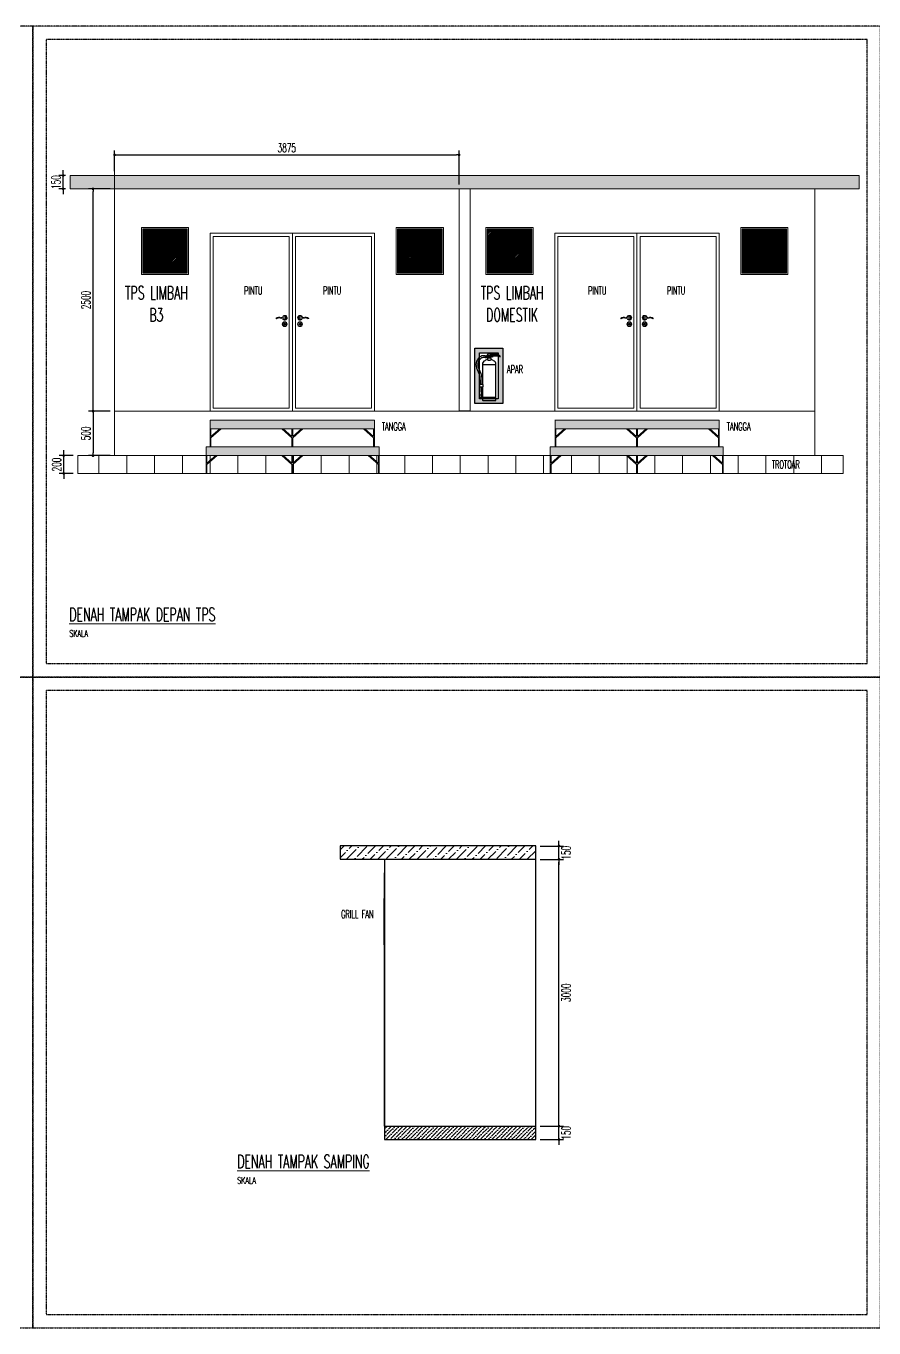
# Model space of a CAD drawing. Header units: millimetres. Extents: x 43312 to 271118, y 7927 to 51490.
# Drawn here: x 251973 to 261508, y 15735 to 30373 of the extents above; entities that cross this region are included whole.
import ezdxf

# ---------------------------------------------------------------- set-up
doc = ezdxf.new("R2010")
doc.units = ezdxf.units.MM
doc.header["$MEASUREMENT"] = 0
doc.linetypes.add('DASHDOT', pattern=[1, 0.5, -0.25, 0, -0.25])
for name, color, linetype, lineweight in [('C NOTASI', 3, 'Continuous', 5), ('inst ME', 7, 'Continuous', 13), ('J', 1, 'Continuous', 13)]:
    doc.layers.add(name, color=color, linetype=linetype, lineweight=lineweight)
doc.styles.add('300', font='rs.shx', dxfattribs={"width": 0.6, "height": 100})
doc.dimstyles.new('300', dxfattribs={"dimtxt": 50, "dimasz": 30, "dimexe": 50, "dimexo": 50, "dimgap": 30, "dimtad": 2, "dimdec": 0, "dimzin": 0, "dimtxsty": '300', "dimblk": 'DOT', "dimcen": 0.2, "dimclrd": 1, "dimclre": 1, "dimclrt": 3, "dimadec": 0, "dimazin": 0, "dimtfac": 1, "dimtdec": 0, "dimtix": 1, "dimtmove": 0, "dimatfit": 3, "dimfxl": 1, "dimtolj": 1, "dimtzin": 0, "dimarcsym": 0})
pattern_1 = [(45, (251246.553, -53232.176), (-12.0529565, 12.0529565), []), (45, (251254.589, -53232.176), (-12.0529565, 12.0529565), [])]
pattern_2 = [(45, (251230.553, -53232.176), (-12.0529565, 12.0529565), []), (45, (251238.589, -53232.176), (-12.0529565, 12.0529565), [])]

# ---------------------------------------------------------------- blocks, each defined once
blk = doc.blocks.new('Handle-01')
for centre, radius, start, end in [((-67, -55), 64.6, 70.65, 128.4783), ((-31, 66), 62.1, 256.7903, 291.8405), ((0, 0), 30, 198.0295, 169.9627), ((0, 0), 24, 204.5428, 168.2661), ((0, 0), 12, 259.2556, 132.4302), ((-105, -7), 3.6, 119.1006, 286.7307), ((-70, -64), 62.5, 75.7735, 122.6095), ((-12, 119), 130, 250.5926, 267.9682), ((63, 665), 680, 263.3155, 264.7224)]:
    blk.add_arc(centre, radius, start, end)
blk = doc.blocks.new('_Dot')
at = {"color": 0, "lineweight": -2}
blk.add_line((-0.5, 0), (-1, 0), dxfattribs=at)
at = {"color": 0, "const_width": 0.5}
blk.add_lwpolyline([(-0.25, 0, 1), (0.25, 0, 1)], format="xyb", close=True, dxfattribs=at)
blk = doc.blocks.new('*D138')
at = {"color": 1, "lineweight": -2, "transparency": 16777216}
for p, q in [((257755, 21004), (258016, 21004)), ((257966, 18034), (257966, 20974)), ((257755, 18004), (258016, 18004))]:
    blk.add_line(p, q, dxfattribs=at)
at = {"layer": 'Defpoints', "color": 0, "transparency": 16777216}
for p in [(257705, 21004), (257966, 21004), (257705, 18004)]:
    blk.add_point(p, dxfattribs=at)
at = {"color": 1, "lineweight": -2, "transparency": 16777216, "xscale": 30, "yscale": 30, "zscale": 30}
for p, rotation in [((257966, 21004), 90), ((257966, 18004), 270)]:
    blk.add_blockref('_Dot', p, dxfattribs=dict(at, rotation=rotation))
at = {"color": 3, "transparency": 16777216, "insert": (258046, 19504), "char_height": 100, "attachment_point": 5, "rotation": 90, "style": '300'}
blk.add_mtext('\\A1;3000', dxfattribs=at)
blk = doc.blocks.new('*D139')
at = {"color": 1, "lineweight": -2, "transparency": 16777216}
for p, q in [((257755, 21154), (258016, 21154)), ((257966, 21184), (257966, 21214)), ((257966, 21004), (257966, 21154)), ((257755, 21004), (258016, 21004)), ((257966, 20974), (257966, 20944))]:
    blk.add_line(p, q, dxfattribs=at)
at = {"layer": 'Defpoints', "color": 0, "transparency": 16777216}
for p in [(257705, 21154), (257966, 21154), (257705, 21004)]:
    blk.add_point(p, dxfattribs=at)
at = {"color": 1, "lineweight": -2, "transparency": 16777216, "xscale": 30, "yscale": 30, "zscale": 30}
for p, rotation in [((257966, 21154), 270), ((257966, 21004), 90)]:
    blk.add_blockref('_Dot', p, dxfattribs=dict(at, rotation=rotation))
at = {"color": 3, "transparency": 16777216, "insert": (258046, 21079), "char_height": 100, "attachment_point": 5, "rotation": 90, "style": '300'}
blk.add_mtext('\\A1;150', dxfattribs=at)
blk = doc.blocks.new('*D140')
at = {"color": 1, "lineweight": -2, "transparency": 16777216}
for p, q in [((257966, 18034), (257966, 18064)), ((257755, 18004), (258016, 18004)), ((257966, 17854), (257966, 18004)), ((257755, 17854), (258016, 17854)), ((257966, 17824), (257966, 17794))]:
    blk.add_line(p, q, dxfattribs=at)
at = {"layer": 'Defpoints', "color": 0, "transparency": 16777216}
for p in [(257705, 18004), (257966, 18004), (257705, 17854)]:
    blk.add_point(p, dxfattribs=at)
at = {"color": 1, "lineweight": -2, "transparency": 16777216, "xscale": 30, "yscale": 30, "zscale": 30}
for p, rotation in [((257966, 18004), 270), ((257966, 17854), 90)]:
    blk.add_blockref('_Dot', p, dxfattribs=dict(at, rotation=rotation))
at = {"color": 3, "transparency": 16777216, "insert": (258046, 17929), "char_height": 100, "attachment_point": 5, "rotation": 90, "style": '300'}
blk.add_mtext('\\A1;150', dxfattribs=at)
blk = doc.blocks.new('*D115')
at = {"color": 1, "lineweight": -2, "transparency": 16777216}
for p, q in [((252968, 28743), (252968, 28974)), ((252998, 28924), (256813, 28924)), ((256843, 28593), (256843, 28974))]:
    blk.add_line(p, q, dxfattribs=at)
at = {"layer": 'Defpoints', "color": 0, "transparency": 16777216}
for p in [(256843, 28924), (252968, 28693), (256843, 28543)]:
    blk.add_point(p, dxfattribs=at)
at = {"color": 1, "lineweight": -2, "transparency": 16777216, "xscale": 30, "yscale": 30, "zscale": 30, "rotation": 180}
blk.add_blockref('_Dot', (252968, 28924), dxfattribs=at)
at = {"color": 1, "lineweight": -2, "transparency": 16777216, "xscale": 30, "yscale": 30, "zscale": 30}
blk.add_blockref('_Dot', (256843, 28924), dxfattribs=at)
at = {"color": 3, "transparency": 16777216, "insert": (254905, 29004), "char_height": 100, "attachment_point": 5, "style": '300'}
blk.add_mtext('\\A1;3875', dxfattribs=at)
blk = doc.blocks.new('*D154')
at = {"color": 1, "lineweight": -2, "transparency": 16777216}
for p, q in [((252918, 28543), (252676, 28543)), ((252726, 26073), (252726, 28513)), ((252918, 26043), (252676, 26043))]:
    blk.add_line(p, q, dxfattribs=at)
at = {"layer": 'Defpoints', "color": 0, "transparency": 16777216}
for p in [(252726, 28543), (252968, 28543), (252968, 26043)]:
    blk.add_point(p, dxfattribs=at)
at = {"color": 1, "lineweight": -2, "transparency": 16777216, "xscale": 30, "yscale": 30, "zscale": 30}
for p, rotation in [((252726, 28543), 90), ((252726, 26043), 270)]:
    blk.add_blockref('_Dot', p, dxfattribs=dict(at, rotation=rotation))
at = {"color": 3, "transparency": 16777216, "insert": (252646, 27293), "char_height": 100, "attachment_point": 5, "rotation": 90, "style": '300'}
blk.add_mtext('\\A1;2500', dxfattribs=at)
blk = doc.blocks.new('*D155')
at = {"color": 1, "lineweight": -2, "transparency": 16777216}
for p, q in [((252918, 26043), (252676, 26043)), ((252726, 26013), (252726, 25573)), ((252918, 25543), (252676, 25543))]:
    blk.add_line(p, q, dxfattribs=at)
at = {"layer": 'Defpoints', "color": 0, "transparency": 16777216}
for p in [(252968, 26043), (252726, 25543), (252968, 25543)]:
    blk.add_point(p, dxfattribs=at)
at = {"color": 1, "lineweight": -2, "transparency": 16777216, "xscale": 30, "yscale": 30, "zscale": 30}
for p, rotation in [((252726, 26043), 90), ((252726, 25543), 270)]:
    blk.add_blockref('_Dot', p, dxfattribs=dict(at, rotation=rotation))
at = {"color": 3, "transparency": 16777216, "insert": (252646, 25793), "char_height": 100, "attachment_point": 5, "rotation": 90, "style": '300'}
blk.add_mtext('\\A1;500', dxfattribs=at)
blk = doc.blocks.new('*D156')
at = {"color": 1, "lineweight": -2, "transparency": 16777216}
for p, q in [((252504, 25543), (252347, 25543)), ((252397, 25573), (252397, 25603)), ((252397, 25343), (252397, 25543)), ((252504, 25343), (252347, 25343)), ((252397, 25313), (252397, 25283))]:
    blk.add_line(p, q, dxfattribs=at)
at = {"layer": 'Defpoints', "color": 0, "transparency": 16777216}
for p in [(252397, 25543), (252554, 25543), (252554, 25343)]:
    blk.add_point(p, dxfattribs=at)
at = {"color": 1, "lineweight": -2, "transparency": 16777216, "xscale": 30, "yscale": 30, "zscale": 30}
for p, rotation in [((252397, 25543), 270), ((252397, 25343), 90)]:
    blk.add_blockref('_Dot', p, dxfattribs=dict(at, rotation=rotation))
at = {"color": 3, "transparency": 16777216, "insert": (252317, 25443), "char_height": 100, "attachment_point": 5, "rotation": 90, "style": '300'}
blk.add_mtext('\\A1;200', dxfattribs=at)
blk = doc.blocks.new('*D157')
at = {"color": 1, "lineweight": -2, "transparency": 16777216}
for p, q in [((252418, 28693), (252340, 28693)), ((252390, 28723), (252390, 28753)), ((252390, 28543), (252390, 28693)), ((252418, 28543), (252340, 28543)), ((252390, 28513), (252390, 28483))]:
    blk.add_line(p, q, dxfattribs=at)
at = {"layer": 'Defpoints', "color": 0, "transparency": 16777216}
for p in [(252390, 28693), (252468, 28693), (252468, 28543)]:
    blk.add_point(p, dxfattribs=at)
at = {"color": 1, "lineweight": -2, "transparency": 16777216, "xscale": 30, "yscale": 30, "zscale": 30}
for p, rotation in [((252390, 28693), 270), ((252390, 28543), 90)]:
    blk.add_blockref('_Dot', p, dxfattribs=dict(at, rotation=rotation))
at = {"color": 3, "transparency": 16777216, "insert": (252310, 28618), "char_height": 100, "attachment_point": 5, "rotation": 90, "style": '300'}
blk.add_mtext('\\A1;150', dxfattribs=at)
blk = doc.blocks.new('Fire Extinguisher_side_dwgmodels.com')
at = {"color": 0}
for p, q in [((-35, 403), (-24, 403)), ((-35, 403), (-35, 387)), ((-35, 401), (-24, 401)), ((-35, 400), (-24, 400)), ((-35, 391), (-24, 391)), ((-35, 390), (-24, 390)), ((-35, 387), (-24, 387)), ((-19, 401), (-14, 401)), ((-19, 401), (-19, 389)), ((-19, 389), (-14, 389)), ((-16, 384), (16, 384)), ((-16, 384), (-16, 368)), ((-15, 419), (73, 426)), ((-15, 419), (-14, 403)), ((-15, 387), (15, 387)), ((-15, 386), (-15, 384)), ((-15, 386), (15, 386)), ((-13, 405), (-14, 411)), ((12, 403), (-14, 403)), ((-14, 387), (-14, 403)), ((-10, 407), (11, 406)), ((-9, 405), (-10, 407)), ((-10, 405), (11, 404)), ((-3, 397), (-5, 398)), ((3, 397), (5, 398)), ((11, 408), (10, 408)), ((10, 408), (11, 408)), ((11, 406), (16, 406)), ((12, 404), (37, 403)), ((14, 403), (12, 403)), ((14, 400), (14, 403)), ((14, 387), (14, 399)), ((15, 386), (15, 384)), ((16, 384), (16, 368)), ((18, 411), (18, 408)), ((18, 410), (38, 409)), ((20, 414), (36, 416)), ((36, 416), (77, 422)), ((-60, 326), (60, 326)), ((-83, 27), (-83, 28)), ((-69, 28), (-83, 28)), ((-83, 27), (-69, 27)), ((-82, 27), (-82, 16)), ((-82, 18), (-70, 18)), ((-70, 16), (-82, 16)), ((-70, 27), (-70, 16)), ((-69, 27), (-69, 28)), ((-60, 30), (60, 30))]:
    blk.add_line(p, q, dxfattribs=at)
for points in [[(-35, 402), (-38, 402), (-43, 403, 0.221592), (-86, 392, 0.368254), (-108, 279, -0.110132), (-83, 196, -0.031281), (-83, 144, 1.053637)], [(-35, 389), (-38, 389), (-48, 388, 0.176974), (-76, 380, 0.368254), (-94, 287, -0.110132), (-67, 197, -0.030795), (-67, 144, -0.030795)], [(-16, 368, 0.097205), (-47, 355, 0.239427), (-60, 336), (-60, 144)], [(-60, 124), (-60, 3, 0.224832), (-57, 0), (57, 0, 0.224832), (60, 3), (60, 336, 0.239427), (47, 355, 0.097205), (16, 368)], [(1, 391), (0, 400, 0.921151), (0, 400), (-1, 391)], [(38, 403), (84, 402, -0.246805), (95, 396, 0.43613), (98, 396, 0.479518), (90, 406), (39, 409)], [(-58, 144), (-86, 144, 0.414214), (-88, 142), (-88, 126, 0.414214), (-86, 124), (-58, 124)], [(-69, 28, 0.414214), (-66, 31), (-66, 50), (-86, 50), (-86, 31, 0.414214), (-83, 28)]]:
    blk.add_lwpolyline(points, format="xyb", dxfattribs=at)
blk.add_lwpolyline([(-58, 144), (-58, 124)], dxfattribs=at)
for centre, radius in [((-11, 405), 0.818), ((0, 395), 8), ((0, 395), 7.35)]:
    blk.add_circle(centre, radius, dxfattribs=at)
for centre, radius, start, end in [((-24, 396), 7.45, 50.2127, 88.8117), ((-24, 403), 1.98, 271.9881, 358.9526), ((-26, 395), 5.13, 297.4534, 62.5466), ((-24, 388), 1.98, 1.0474, 88.0119), ((-24, 395), 7.45, 271.1883, 309.7873), ((-15, 386), 0.8, 90, 270), ((-11, 405), 1.96, 184.1612, 4.1612), ((0, 395), 5.65, 31.9163, 148.0837), ((0, 395), 3.41, 97.2416, 148.0837), ((0, 390), 1.22, 124.6063, 55.8009), ((0, 395), 3.41, 31.9163, 83.9526), ((10, 408), 0.343, 90, 270), ((25, 408), 14, 181.0255, 178.2204), ((25, 408), 13.6, 181.0585, 178.1631), ((11, 408), 0.343, 270, 90), ((15, 386), 0.8, 270, 90), ((16, 408), 2.4, 266.9201, 4.1612), ((21, 411), 2.4, 97.9905, 184.1612), ((73, 422), 4, 4.1612, 94.1612), ((-2952, 155), 2870, 357.8899, 359.3758), ((-2950, 155), 2884, 357.9004, 359.3789)]:
    blk.add_arc(centre, radius, start, end, dxfattribs=at)
blk.add_ellipse((0, 368), major_axis=(-16, 0), ratio=0.208077, start_param=0, end_param=3.141593, dxfattribs=at)

msp = doc.modelspace()

# ---------------------------------------------------------------- hatches: boundary and pattern name
at = {"true_color": 0xb0b0b0}
h = msp.add_hatch(color=253, dxfattribs=at)
h.dxf.hatch_style = 1
h.paths.add_polyline_path([(257333.8, 26750), (257020.5, 26750), (257020.5, 26130.9), (257333.8, 26130.9)])
h.paths.add_polyline_path([(257283.8, 26700), (257283.8, 26180.9), (257070.5, 26180.9), (257070.5, 26700)], flags=16)
h = msp.add_hatch()
h.set_pattern_fill('ANSI36', color=256, scale=250, angle=360)
h.set_pattern_definition([(45, (184999.44, 0), (16.572815, 60.766989), [78.125, -15.625, 0, -15.625])])
h.paths.add_polyline_path([(257705.5, 18004.3), (256005.5, 18004.3), (256005.5, 17854.3), (257237.8, 17854.3), (257527.3, 17854.3), (257705.5, 17854.3)])
at = {"layer": 'C NOTASI', "ltscale": 0.15}
h = msp.add_hatch(dxfattribs=at)
h.set_pattern_fill('ANSI32', color=251, scale=45.454545, style=0)
h.set_pattern_definition(pattern_1)
h.paths.add_polyline_path([(253284.9, 28093.1), (253785.1, 28093.1), (253785.1, 28023.8), (253284.9, 28023.8)])
h.paths.add_polyline_path([(253284.9, 28013.8), (253785.1, 28013.8), (253785.1, 27923.8), (253284.9, 27923.8)])
h = msp.add_hatch(dxfattribs=at)
h.set_pattern_fill('ANSI32', color=251, scale=45.454545, style=0)
h.set_pattern_definition(pattern_1)
h.paths.add_polyline_path([(256651, 28093.1), (256150.7, 28093.1), (256150.7, 28023.8), (256651, 28023.8)])
h.paths.add_polyline_path([(256651, 28013.8), (256150.7, 28013.8), (256150.7, 27923.8), (256651, 27923.8)])
h = msp.add_hatch(dxfattribs=at)
h.set_pattern_fill('ANSI32', color=251, scale=45.454545, style=0)
h.set_pattern_definition(pattern_1)
h.paths.add_polyline_path([(257160, 28093.1), (257660.3, 28093.1), (257660.3, 28023.8), (257160, 28023.8)])
h.paths.add_polyline_path([(257160, 28013.8), (257660.3, 28013.8), (257660.3, 27923.8), (257160, 27923.8)])
h = msp.add_hatch(dxfattribs=at)
h.set_pattern_fill('ANSI32', color=251, scale=45.454545, style=0)
h.set_pattern_definition(pattern_1)
h.paths.add_polyline_path([(260526.1, 28093.1), (260025.9, 28093.1), (260025.9, 28023.8), (260526.1, 28023.8)])
h.paths.add_polyline_path([(260526.1, 28013.8), (260025.9, 28013.8), (260025.9, 27923.8), (260526.1, 27923.8)])
h = msp.add_hatch(dxfattribs=at)
h.set_pattern_fill('ANSI32', color=251, scale=45.454545, style=0)
h.set_pattern_definition(pattern_2)
h.paths.add_polyline_path([(253284.9, 27913.8), (253785.1, 27913.8), (253785.1, 27823.8), (253284.9, 27823.8)])
h.paths.add_polyline_path([(253284.9, 27814.8), (253785.1, 27813.8), (253785.1, 27723.8), (253284.9, 27724.8)])
h.paths.add_polyline_path([(253284.9, 27713.8), (253785.1, 27713.8), (253785.1, 27623.8), (253284.9, 27623.8)])
h = msp.add_hatch(dxfattribs=at)
h.set_pattern_fill('ANSI32', color=251, scale=45.454545, style=0)
h.set_pattern_definition(pattern_2)
h.paths.add_polyline_path([(256651, 27913.8), (256150.7, 27913.8), (256150.7, 27823.8), (256651, 27823.8)])
h.paths.add_polyline_path([(256651, 27814.8), (256150.7, 27813.8), (256150.7, 27723.8), (256651, 27724.8)])
h.paths.add_polyline_path([(256651, 27713.8), (256150.7, 27713.8), (256150.7, 27623.8), (256651, 27623.8)])
h = msp.add_hatch(dxfattribs=at)
h.set_pattern_fill('ANSI32', color=251, scale=45.454545, style=0)
h.set_pattern_definition(pattern_2)
h.paths.add_polyline_path([(257160, 27913.8), (257660.3, 27913.8), (257660.3, 27823.8), (257160, 27823.8)])
h.paths.add_polyline_path([(257160, 27814.8), (257660.3, 27813.8), (257660.3, 27723.8), (257160, 27724.8)])
h.paths.add_polyline_path([(257160, 27713.8), (257660.3, 27713.8), (257660.3, 27623.8), (257160, 27623.8)])
h = msp.add_hatch(dxfattribs=at)
h.set_pattern_fill('ANSI32', color=251, scale=45.454545, style=0)
h.set_pattern_definition(pattern_2)
h.paths.add_polyline_path([(260526.1, 27913.8), (260025.9, 27913.8), (260025.9, 27823.8), (260526.1, 27823.8)])
h.paths.add_polyline_path([(260526.1, 27814.8), (260025.9, 27813.8), (260025.9, 27723.8), (260526.1, 27724.8)])
h.paths.add_polyline_path([(260526.1, 27713.8), (260025.9, 27713.8), (260025.9, 27623.8), (260526.1, 27623.8)])
h = msp.add_hatch(dxfattribs=at)
h.set_pattern_fill('ANSI32', color=251, scale=45.454545, style=0)
h.set_pattern_definition(pattern_2)
h.paths.add_polyline_path([(253284.9, 27613.8), (253785.1, 27613.8), (253785.1, 27593.1), (253284.9, 27593.1)])
h = msp.add_hatch(dxfattribs=at)
h.set_pattern_fill('ANSI32', color=251, scale=45.454545, style=0)
h.set_pattern_definition(pattern_2)
h.paths.add_polyline_path([(256651, 27613.8), (256150.7, 27613.8), (256150.7, 27593.1), (256651, 27593.1)])
h = msp.add_hatch(dxfattribs=at)
h.set_pattern_fill('ANSI32', color=251, scale=45.454545, style=0)
h.set_pattern_definition(pattern_2)
h.paths.add_polyline_path([(257160, 27613.8), (257660.3, 27613.8), (257660.3, 27593.1), (257160, 27593.1)])
h = msp.add_hatch(dxfattribs=at)
h.set_pattern_fill('ANSI32', color=251, scale=45.454545, style=0)
h.set_pattern_definition(pattern_2)
h.paths.add_polyline_path([(260526.1, 27613.8), (260025.9, 27613.8), (260025.9, 27593.1), (260526.1, 27593.1)])
at = {"layer": 'inst ME'}
h = msp.add_hatch(dxfattribs=at)
h.set_pattern_fill('ANSI36', color=4, scale=500)
h.set_pattern_definition([(45, (251230.553, -53232.176), (33.14563, 121.53398), [156.25, -31.25, 0, -31.25])])
h.paths.add_polyline_path([(261343, 28693.1), (252468, 28693.1), (252468, 28543.1), (253718, 28543.1), (261343, 28543.1)])
h = msp.add_hatch(color=32, dxfattribs=at)
h.dxf.hatch_style = 1
h.paths.add_polyline_path([(254042.5, 25943.1), (254889.9, 25943.1), (255889.8, 25943.1), (255889.8, 25843.1), (254042.5, 25843.1)])
h.paths.add_polyline_path([(253997.5, 25643.1), (254097.5, 25643.1), (254944.9, 25643.1), (255944.8, 25643.1), (255944.8, 25543.1), (254097.5, 25543.1), (253997.5, 25543.1)])
h = msp.add_hatch(color=32, dxfattribs=at)
h.dxf.hatch_style = 1
h.paths.add_polyline_path([(259768.5, 25943.1), (258921, 25943.1), (257921.2, 25943.1), (257921.2, 25843.1), (259768.5, 25843.1)])
h.paths.add_polyline_path([(259813.5, 25643.1), (259713.5, 25643.1), (258866, 25643.1), (257866.2, 25643.1), (257866.2, 25543.1), (259713.5, 25543.1), (259813.5, 25543.1)])
at = {"layer": 'inst ME', "true_color": 0xf8991e}
h = msp.add_hatch(dxfattribs=at)
h.set_pattern_fill('ANSI31', color=30, scale=2500, angle=45)
h.set_pattern_definition([(90, (251230.55, -53232.18), (-312.5, 0), [])])
h.paths.add_polyline_path([(261161.9, 25543.1), (252553.5, 25543.1), (252553.5, 25343.1), (261161.9, 25343.1)])
at = {"layer": 'inst ME'}
h = msp.add_hatch(dxfattribs=at)
h.set_pattern_fill('ANSI36', color=4, scale=500)
h.set_pattern_definition([(45, (196299.25, 0), (33.14563, 121.53398), [156.25, -31.25, 0, -31.25])])
h.paths.add_polyline_path([(257705.5, 21154.3), (256005.5, 21154.3), (255506.5, 21154.3), (255505.5, 21004.3), (256005.5, 21004.3), (257705.5, 21004.3)])

# ---------------------------------------------------------------- linework, layer by layer
at = {"linetype": 'DASHDOT'}
for points in [[(242512.9, 23054.3), (252047.9, 23054.3), (252047.9, 30373.4), (242512.9, 30373.4)], [(252047.9, 23054.3), (261582.9, 23054.3), (261582.9, 30373.4), (252047.9, 30373.4)], [(252197.9, 23204.3), (261432.9, 23204.3), (261432.9, 30223.4), (252197.9, 30223.4)], [(242512.9, 15735.3), (252047.9, 15735.3), (252047.9, 23054.3), (242512.9, 23054.3)], [(252047.9, 15735.3), (261582.9, 15735.3), (261582.9, 23054.3), (252047.9, 23054.3)], [(252197.9, 15885.3), (261432.9, 15885.3), (261432.9, 22904.3), (252197.9, 22904.3)]]:
    msp.add_lwpolyline(points, close=True, dxfattribs=at)
at = {"color": 7, "true_color": 0xffffff}
for points in [[(257333.8, 26130.9), (257020.5, 26130.9), (257020.5, 26750), (257333.8, 26750)], [(257283.8, 26180.9), (257070.5, 26180.9), (257070.5, 26700), (257283.8, 26700)]]:
    msp.add_lwpolyline(points, close=True, dxfattribs=at)
for points in [[(256968, 26043.1), (256843, 26043.1)], [(256005.5, 18004.3), (257705.5, 18004.3), (257705.5, 21154.3), (256005.5, 21154.3), (255506.5, 21154.3), (255505.5, 21004.3), (256005.5, 21004.3), (256005.5, 18004.3)], [(256005.5, 21004.3), (257705.5, 21004.3)], [(257705.5, 18004.3), (257705.5, 21004.3)], [(256005.5, 18004.3), (256005.5, 20854.3)], [(256005.5, 20554.3), (256005.5, 20564.3), (255995.5, 20564.3), (255995.5, 20044.3)], [(255995.5, 20044.3), (256005.5, 20044.3), (256005.5, 20554.3)], [(256005.5, 18504.3), (256005.5, 18004.3), (257705.5, 18004.3)], [(257705.5, 18004.3), (257705.5, 18504.3)], [(256005.5, 18004.3), (256005.5, 17854.3), (257237.8, 17854.3), (257527.3, 17854.3), (257705.5, 17854.3), (257705.5, 18004.3)]]:
    msp.add_lwpolyline(points)
at = {"layer": 'inst ME'}
for points in [[(252968, 28845.6), (252968, 25543.1)], [(253718, 28543.1), (252468, 28543.1), (252468, 28693.1), (253718, 28693.1)], [(261343, 28693.1), (253218, 28693.1)], [(260843, 28543.1), (261343, 28543.1), (261343, 28693.1), (260843, 28693.1)], [(261343, 28543.1), (253218, 28543.1)], [(256843, 28543.1), (256843, 26043.1)], [(256968, 28543.1), (256968, 26043.1)], [(260843, 28543.1), (260843, 25543.1)], [(260843, 28543.1), (261343, 28543.1)], [(253284.9, 28093.1), (253284.9, 27593.1)], [(253300.9, 28093.1), (253785.1, 28093.1)], [(253785.1, 28093.1), (253785.1, 27593.1)], [(256150.7, 28093.1), (256150.7, 27593.1)], [(256635, 28093.1), (256150.7, 28093.1)], [(256651, 28093.1), (256651, 27593.1)], [(257160, 28093.1), (257160, 27593.1)], [(257176, 28093.1), (257660.3, 28093.1)], [(257660.3, 28093.1), (257660.3, 27593.1)], [(260025.9, 28093.1), (260025.9, 27593.1)], [(260510.1, 28093.1), (260025.9, 28093.1)], [(260526.1, 28093.1), (260526.1, 27593.1)], [(253300.9, 27593.1), (253785.1, 27593.1)], [(256635, 27593.1), (256150.7, 27593.1)], [(257176, 27593.1), (257660.3, 27593.1)], [(260510.1, 27593.1), (260025.9, 27593.1)], [(260843, 26043.1), (252968, 26043.1)], [(255889.9, 25943.1), (254889.9, 25943.1), (254042.5, 25943.1), (254042.5, 25843.1), (255889.8, 25843.1), (255889.8, 25943.1)], [(257921, 25943.1), (258921, 25943.1), (259768.5, 25943.1), (259768.5, 25843.1), (257921.2, 25843.1), (257921.2, 25943.1)], [(254042.5, 25843.1), (254042.5, 25643.1)], [(254042.5, 25843.1), (254042.5, 25643.1)], [(254052.5, 25843.1), (254052.5, 25757.5)], [(254052.5, 25757.5), (254150.3, 25843.1)], [(254052.5, 25744.2), (254165.5, 25843.1)], [(254052.5, 25843.1), (254052.5, 25757.5)], [(254961.7, 25744.2), (254848.7, 25843.1)], [(254961.7, 25757.5), (254863.9, 25843.1)], [(254961.7, 25843.1), (254961.7, 25757.5)], [(254961.7, 25843.1), (254961.7, 25757.5)], [(254971.7, 25843.1), (254971.7, 25757.5)], [(254971.7, 25757.5), (255069.5, 25843.1)], [(254971.7, 25744.2), (255084.7, 25843.1)], [(254971.7, 25843.1), (254971.7, 25757.5)], [(255879.8, 25744.2), (255766.8, 25843.1)], [(255879.8, 25757.5), (255782, 25843.1)], [(255879.8, 25843.1), (255879.8, 25757.5)], [(255889.8, 25843.1), (255889.8, 25643.1)], [(257921.2, 25843.1), (257921.2, 25643.1)], [(257931.2, 25843.1), (257931.2, 25757.5)], [(257931.2, 25757.5), (258029, 25843.1)], [(257931.2, 25744.2), (258044.2, 25843.1)], [(258839.3, 25744.2), (258726.3, 25843.1)], [(258839.3, 25757.5), (258741.5, 25843.1)], [(258839.3, 25843.1), (258839.3, 25757.5)], [(258839.3, 25843.1), (258839.3, 25757.5)], [(258849.3, 25843.1), (258849.3, 25757.5)], [(258849.3, 25843.1), (258849.3, 25757.5)], [(258849.3, 25757.5), (258947.1, 25843.1)], [(258849.3, 25744.2), (258962.2, 25843.1)], [(259758.5, 25744.2), (259645.5, 25843.1)], [(259758.5, 25757.5), (259660.7, 25843.1)], [(259758.5, 25843.1), (259758.5, 25757.5)], [(259758.5, 25843.1), (259758.5, 25757.5)], [(259768.5, 25843.1), (259768.5, 25643.1)], [(259768.5, 25843.1), (259768.5, 25643.1)], [(254097.5, 25643.1), (254097.5, 25643.1), (253997.5, 25643.1), (253997.5, 25543.1), (254097.5, 25543.1)], [(254052.5, 25643.1), (254042.5, 25643.1)], [(254042.5, 25643.1), (254052.5, 25643.1)], [(254052.5, 25744.2), (254052.5, 25643.1)], [(254052.5, 25744.2), (254052.5, 25643.1)], [(255944.9, 25643.1), (254944.9, 25643.1), (254097.5, 25643.1)], [(254097.5, 25543.1), (255944.8, 25543.1), (255944.8, 25643.1)], [(254961.7, 25744.2), (254961.7, 25643.1)], [(254961.7, 25744.2), (254961.7, 25643.1)], [(254971.7, 25643.1), (254961.7, 25643.1)], [(254961.7, 25643.1), (254971.7, 25643.1)], [(254971.7, 25744.2), (254971.7, 25643.1)], [(254971.7, 25744.2), (254971.7, 25643.1)], [(255879.8, 25744.2), (255879.8, 25643.1)], [(255879.8, 25643.1), (255889.8, 25643.1)], [(257866, 25643.1), (258866, 25643.1), (259713.5, 25643.1)], [(259713.5, 25543.1), (257866.2, 25543.1), (257866.2, 25643.1)], [(257931.2, 25643.1), (257921.2, 25643.1)], [(257931.2, 25744.2), (257931.2, 25643.1)], [(258839.3, 25744.2), (258839.3, 25643.1)], [(258839.3, 25744.2), (258839.3, 25643.1)], [(258839.3, 25643.1), (258849.3, 25643.1)], [(258849.3, 25643.1), (258839.3, 25643.1)], [(258849.3, 25744.2), (258849.3, 25643.1)], [(258849.3, 25744.2), (258849.3, 25643.1)], [(259713.5, 25643.1), (259713.5, 25643.1), (259813.5, 25643.1), (259813.5, 25543.1), (259713.5, 25543.1)], [(259758.5, 25744.2), (259758.5, 25643.1)], [(259758.5, 25744.2), (259758.5, 25643.1)], [(259758.5, 25643.1), (259768.5, 25643.1)], [(259768.5, 25643.1), (259758.5, 25643.1)], [(260843, 25543.1), (253718, 25543.1)], [(253997.5, 25543.1), (253997.5, 25343.1)], [(253997.5, 25543.1), (253997.5, 25343.1)], [(254007.5, 25543.1), (254007.5, 25457.5)], [(254007.5, 25457.5), (254105.3, 25543.1)], [(254007.5, 25444.2), (254120.5, 25543.1)], [(254007.5, 25543.1), (254007.5, 25457.5)], [(254961.7, 25444.2), (254848.7, 25543.1)], [(254961.7, 25457.5), (254863.9, 25543.1)], [(254961.7, 25543.1), (254961.7, 25457.5)], [(254961.7, 25543.1), (254961.7, 25457.5)], [(254971.7, 25543.1), (254971.7, 25457.5)], [(254971.7, 25457.5), (255069.5, 25543.1)], [(254971.7, 25444.2), (255084.7, 25543.1)], [(254971.7, 25543.1), (254971.7, 25457.5)], [(255934.8, 25444.2), (255821.8, 25543.1)], [(255934.8, 25457.5), (255837, 25543.1)], [(255934.8, 25543.1), (255934.8, 25457.5)], [(255944.8, 25543.1), (255944.8, 25343.1)], [(257866.2, 25543.1), (257866.2, 25343.1)], [(257876.2, 25543.1), (257876.2, 25457.5)], [(257876.2, 25457.5), (257974, 25543.1)], [(257876.2, 25444.2), (257989.2, 25543.1)], [(258839.3, 25444.2), (258726.3, 25543.1)], [(258839.3, 25457.5), (258741.5, 25543.1)], [(258839.3, 25543.1), (258839.3, 25457.5)], [(258839.3, 25543.1), (258839.3, 25457.5)], [(258849.3, 25543.1), (258849.3, 25457.5)], [(258849.3, 25543.1), (258849.3, 25457.5)], [(258849.3, 25457.5), (258947.1, 25543.1)], [(258849.3, 25444.2), (258962.2, 25543.1)], [(259803.5, 25444.2), (259690.5, 25543.1)], [(259803.5, 25457.5), (259705.7, 25543.1)], [(259803.5, 25543.1), (259803.5, 25457.5)], [(259803.5, 25543.1), (259803.5, 25457.5)], [(259813.5, 25543.1), (259813.5, 25343.1)], [(259813.5, 25543.1), (259813.5, 25343.1)], [(254007.5, 25343.1), (253997.5, 25343.1)], [(253997.5, 25343.1), (254007.5, 25343.1)], [(254007.5, 25444.2), (254007.5, 25343.1)], [(254007.5, 25444.2), (254007.5, 25343.1)], [(254961.7, 25444.2), (254961.7, 25343.1)], [(254961.7, 25444.2), (254961.7, 25343.1)], [(254971.7, 25343.1), (254961.7, 25343.1)], [(254961.7, 25343.1), (254971.7, 25343.1)], [(254971.7, 25444.2), (254971.7, 25343.1)], [(254971.7, 25444.2), (254971.7, 25343.1)], [(255934.8, 25444.2), (255934.8, 25343.1)], [(255934.8, 25343.1), (255944.8, 25343.1)], [(257876.2, 25343.1), (257866.2, 25343.1)], [(257876.2, 25444.2), (257876.2, 25343.1)], [(258839.3, 25444.2), (258839.3, 25343.1)], [(258839.3, 25444.2), (258839.3, 25343.1)], [(258839.3, 25343.1), (258849.3, 25343.1)], [(258849.3, 25343.1), (258839.3, 25343.1)], [(258849.3, 25444.2), (258849.3, 25343.1)], [(258849.3, 25444.2), (258849.3, 25343.1)], [(259803.5, 25444.2), (259803.5, 25343.1)], [(259803.5, 25444.2), (259803.5, 25343.1)], [(259803.5, 25343.1), (259813.5, 25343.1)], [(259813.5, 25343.1), (259803.5, 25343.1)]]:
    msp.add_lwpolyline(points, dxfattribs=at)
at = {"layer": 'inst ME', "color": 3}
for points in [[(253800.1, 28108.1), (253269.9, 28108.1), (253269.9, 27578.1), (253800.1, 27578.1)], [(256135.7, 28108.1), (256666, 28108.1), (256666, 27578.1), (256135.7, 27578.1)], [(257675.3, 28108.1), (257145, 28108.1), (257145, 27578.1), (257675.3, 27578.1)], [(260010.9, 28108.1), (260541.1, 28108.1), (260541.1, 27578.1), (260010.9, 27578.1)], [(253785.1, 28093.1), (253284.9, 28093.1), (253284.9, 27593.1), (253785.1, 27593.1)], [(256150.7, 28093.1), (256651, 28093.1), (256651, 27593.1), (256150.7, 27593.1)], [(257660.3, 28093.1), (257160, 28093.1), (257160, 27593.1), (257660.3, 27593.1)], [(260025.9, 28093.1), (260526.1, 28093.1), (260526.1, 27593.1), (260025.9, 27593.1)]]:
    msp.add_lwpolyline(points, close=True, dxfattribs=at)
for points in [[(253785.1, 28023.8), (253284.9, 28023.8)], [(253785.1, 28013.8), (253284.9, 28013.8)], [(256150.7, 28023.8), (256651, 28023.8)], [(256150.7, 28013.8), (256651, 28013.8)], [(257660.3, 28023.8), (257160, 28023.8)], [(257660.3, 28013.8), (257160, 28013.8)], [(260025.9, 28023.8), (260526.1, 28023.8)], [(260025.9, 28013.8), (260526.1, 28013.8)], [(253785.1, 27923.8), (253284.9, 27923.8)], [(253785.1, 27913.8), (253284.9, 27913.8)], [(253785.1, 27823.8), (253284.9, 27823.8)], [(253785.1, 27813.8), (253284.9, 27813.8)], [(256150.7, 27923.8), (256651, 27923.8)], [(256150.7, 27913.8), (256651, 27913.8)], [(256150.7, 27823.8), (256651, 27823.8)], [(256150.7, 27813.8), (256651, 27813.8)], [(257660.3, 27923.8), (257160, 27923.8)], [(257660.3, 27913.8), (257160, 27913.8)], [(257660.3, 27823.8), (257160, 27823.8)], [(257660.3, 27813.8), (257160, 27813.8)], [(260025.9, 27923.8), (260526.1, 27923.8)], [(260025.9, 27913.8), (260526.1, 27913.8)], [(260025.9, 27823.8), (260526.1, 27823.8)], [(260025.9, 27813.8), (260526.1, 27813.8)], [(253785.1, 27723.8), (253284.9, 27723.8)], [(253785.1, 27713.8), (253284.9, 27713.8)], [(256150.7, 27723.8), (256651, 27723.8)], [(256150.7, 27713.8), (256651, 27713.8)], [(257660.3, 27723.8), (257160, 27723.8)], [(257660.3, 27713.8), (257160, 27713.8)], [(260025.9, 27723.8), (260526.1, 27723.8)], [(260025.9, 27713.8), (260526.1, 27713.8)], [(253785.1, 27623.8), (253284.9, 27623.8)], [(253785.1, 27613.8), (253284.9, 27613.8)], [(256150.7, 27623.8), (256651, 27623.8)], [(256150.7, 27613.8), (256651, 27613.8)], [(257660.3, 27623.8), (257160, 27623.8)], [(257660.3, 27613.8), (257160, 27613.8)], [(260025.9, 27623.8), (260526.1, 27623.8)], [(260025.9, 27613.8), (260526.1, 27613.8)]]:
    msp.add_lwpolyline(points, dxfattribs=at)
at = {"layer": 'inst ME'}
for points in [[(254967.9, 26043.1), (254043.1, 26043.1), (254043.1, 28043.1), (254967.9, 28043.1)], [(254932.9, 26078.1), (254078.1, 26078.1), (254078.1, 28008.1), (254932.9, 28008.1)], [(255893.1, 28043.1), (254967.9, 28043.1), (254967.9, 26043.1), (255893.1, 26043.1)], [(255858.1, 28008.1), (255002.9, 28008.1), (255002.9, 26078.1), (255858.1, 26078.1)], [(257917.9, 28043.1), (258843.1, 28043.1), (258843.1, 26043.1), (257917.9, 26043.1)], [(257952.9, 28008.1), (258808.1, 28008.1), (258808.1, 26078.1), (257952.9, 26078.1)], [(258843.1, 26043.1), (259767.9, 26043.1), (259767.9, 28043.1), (258843.1, 28043.1)], [(258878.1, 26078.1), (259732.9, 26078.1), (259732.9, 28008.1), (258878.1, 28008.1)], [(261161.9, 25543.1), (261161.9, 25343.1), (252553.5, 25343.1), (252553.5, 25543.1)]]:
    msp.add_lwpolyline(points, close=True, dxfattribs=at)
at = {"layer": 'J'}
for p, q in [((254881.9, 27014.2), (254881.9, 27029.1)), ((255053.9, 27014.2), (255053.9, 27029.1)), ((258757.1, 27014.2), (258757.1, 27029.1)), ((258929, 27014.2), (258929, 27029.1))]:
    msp.add_line(p, q, dxfattribs=at)
for centre in [(254881.9, 27021.6), (258757.1, 27021.6)]:
    msp.add_ellipse(centre, major_axis=(19.1, 19.1), ratio=1, dxfattribs=at)
for centre, major_axis in [((254881.9, 27021.6), (-15.3, 15.3)), ((254881.9, 27021.6), (-7.64, 7.64)), ((258757.1, 27021.6), (-15.3, 15.3)), ((258757.1, 27021.6), (-7.64, 7.64))]:
    msp.add_ellipse(centre, major_axis=major_axis, ratio=1, start_param=1.5707963, end_param=7.8539816, dxfattribs=at)
at = {"layer": 'J', "extrusion": (0, 0, -1)}
for centre in [(255053.9, 27021.6), (258929, 27021.6)]:
    msp.add_ellipse(centre, major_axis=(-19.1, 19.1), ratio=1, dxfattribs=at)
for centre, major_axis in [((255053.9, 27021.6), (15.3, 15.3)), ((255053.9, 27021.6), (7.64, 7.64)), ((258929, 27021.6), (15.3, 15.3)), ((258929, 27021.6), (7.64, 7.64))]:
    msp.add_ellipse(centre, major_axis=major_axis, ratio=1, start_param=1.5707963, end_param=7.8539816, dxfattribs=at)

# ---------------------------------------------------------------- block references
at = {"xscale": 1.250155332601768, "yscale": 1.250155332601768, "zscale": 1.250155332601768}
msp.add_blockref('Fire Extinguisher_side_dwgmodels.com', (257181.4, 26161.4), dxfattribs=at)
at = {"layer": 'J', "extrusion": (0, 0, -1), "yscale": 0.8998638043971724, "zscale": -0.8998638043971724}
for p, xscale in [((-254881.9, 27092.5), -0.8998638043971724), ((-255053.9, 27092.5), 0.8998638043971724), ((-258757.1, 27092.5), -0.8998638043971724), ((-258929, 27092.5), 0.8998638043971724)]:
    msp.add_blockref('Handle-01', p, dxfattribs=dict(at, xscale=xscale))

# ---------------------------------------------------------------- texts
at = {"layer": 'C NOTASI', "color": 3, "char_height": 90, "attachment_point": 5, "style": '300'}
for s, insert, width in [('\\A1;PINTU', (254528.2, 27400.1), 569.052), ('\\A1;PINTU', (255415, 27400.1), 569.052), ('\\A1;PINTU', (258396, 27400.1), 569.052), ('\\A1;PINTU', (259282.7, 27400.1), 569.052), ('\\A1;APAR', (257470.9, 26514), 569.052), ('\\A1;TANGGA', (256107.8, 25870.1), 569.052), ('\\A1;TANGGA', (259986.5, 25870.1), 569.052), ('\\A1;{\\C256;TROTOAR}', (260516.5, 25444.2), 864.729), ('\\A1;GRILL FAN', (255698.6, 20387.8), 569.052)]:
    msp.add_mtext(s, dxfattribs=dict(at, insert=insert, width=width))
at = {"layer": 'inst ME', "color": 3, "char_height": 150, "attachment_point": 5, "style": '300'}
for s, insert, width in [('\\A1;TPS LIMBAH \\PB3', (253438.1, 27250.1), 1174.888), ('\\A1;TPS LIMBAH DOMESTIK', (257438.1, 27250.1), 1174.888), ('\\A1;\\pxql;{\\LDENAH TAMPAK DEPAN TPS\\P\\H0.5x;\\lSKALA}', (254555.1, 23669.7), 4192.106), ('\\A1;\\pxql;{\\LDENAH TAMPAK SAMPING\\P\\H0.5x;\\lSKALA}', (256443.4, 17519.3), 4192.106)]:
    msp.add_mtext(s, dxfattribs=dict(at, insert=insert, width=width))

# ---------------------------------------------------------------- dimensions: what is measured, and where the dimension line sits
dim = msp.add_linear_dim(base=(256843, 28924.2), p1=(252968, 28693.1), p2=(256843, 28543.1), dimstyle='300')
dim.commit()
dim.dimension.update_dxf_attribs({"geometry": '*D115', "text_midpoint": (254905.5, 29004.2)})
for base, p1, p2, picture, middle in [((252390.3, 28693.1), (252468, 28543.1), (252468, 28693.1), '*D157', (252310.3, 28618.1)), ((252725.9, 28543.1), (252968, 26043.1), (252968, 28543.1), '*D154', (252645.9, 27293.1)), ((252725.9, 25543.1), (252968, 26043.1), (252968, 25543.1), '*D155', (252645.9, 25793.1)), ((252397.1, 25543.1), (252553.5, 25343.1), (252553.5, 25543.1), '*D156', (252317.1, 25443.1)), ((257965.9, 21154.3), (257705.5, 21004.3), (257705.5, 21154.3), '*D139', (258045.9, 21079.3)), ((257965.9, 21004.3), (257705.5, 18004.3), (257705.5, 21004.3), '*D138', (258045.9, 19504.3)), ((257965.9, 18004.3), (257705.5, 17854.3), (257705.5, 18004.3), '*D140', (258045.9, 17929.3))]:
    dim = msp.add_linear_dim(base=base, p1=p1, p2=p2, angle=90, dimstyle='300')
    dim.commit()
    dim.dimension.update_dxf_attribs({"geometry": picture, "text_midpoint": middle})

doc.saveas('drawing.dxf')
